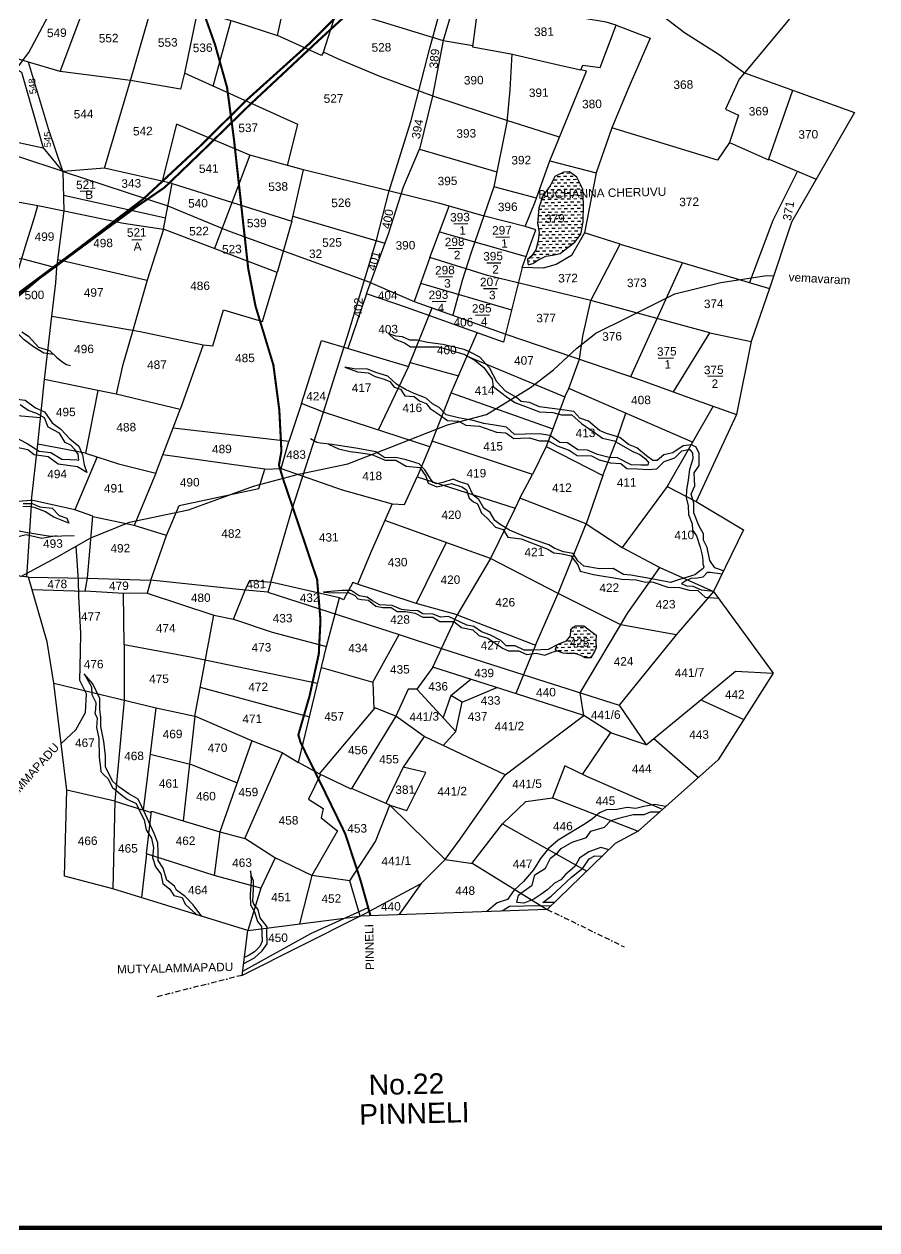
# Model space of a CAD drawing. Header units: millimetres. Extents: x 364796 to 377572, y 1836794 to 1850679.
# Drawn here: x 373506 to 375548, y 1836794 to 1839681 of the extents above; entities that cross this region are included whole.
import ezdxf

# ---------------------------------------------------------------- set-up
doc = ezdxf.new("R2010")
doc.units = ezdxf.units.MM
doc.linetypes.add('BORDER', pattern=[44.45, 12.7, -6.35, 12.7, -6.35, 0, -6.35])
doc.layers.add('BND', color=6, linetype='BORDER', lineweight=30)
for name, color, linetype in [('NALA', 4, 'Continuous'), ('ROAD', 1, 'Continuous'), ('ROADS', 50, 'Continuous'), ('SY.AREA', 7, 'Continuous'), ('TEXT', 7, 'Continuous'), ('WATER', 4, 'Continuous')]:
    doc.layers.add(name, color=color, linetype=linetype)
doc.styles.get("Standard").update_dxf_attribs({"font": 'arial.ttf', "height": 2.5})
pattern_1 = [(1.29095, (368861.6305, 1841909.4825), (7.545755, 7.893684), [7.72168, -7.72168])]

msp = doc.modelspace()

# ---------------------------------------------------------------- hatches: boundary and pattern name
at = {"layer": 'WATER'}
h = msp.add_hatch(dxfattribs=at)
h.set_pattern_fill('DASH', color=256, scale=2.432025, angle=1.2909, style=0)
h.set_pattern_definition(pattern_1)
h.paths.add_polyline_path([(374845.2, 1839249), (374843.6, 1839285.7), (374829.5, 1839315), (374812.3, 1839327.4), (374798.2, 1839327.1), (374777.2, 1839316.7), (374765.7, 1839293.8), (374747.2, 1839268.7), (374738.6, 1839241), (374735.2, 1839203.5), (374739.2, 1839183.1), (374736.9, 1839162.6), (374731, 1839140.6), (374721.4, 1839126.2), (374711.7, 1839117.5), (374711.9, 1839109.1), (374713.4, 1839104.9), (374724, 1839107.9), (374735.8, 1839115.9), (374755.4, 1839125.6), (374770.9, 1839128), (374789.9, 1839132), (374797.5, 1839138.5), (374824.6, 1839158.9), (374839, 1839178.3), (374844.7, 1839208.1)])
h = msp.add_hatch(dxfattribs=at)
h.set_pattern_fill('DASH', color=256, scale=2.432025, angle=1.2909, style=0)
h.set_pattern_definition(pattern_1)
h.paths.add_polyline_path([(374846.1, 1838240.3), (374833.2, 1838240.6), (374826.5, 1838240.4), (374820.4, 1838237.5), (374815, 1838230.7), (374814.2, 1838216.7), (374804.9, 1838204.7), (374782.7, 1838195.9), (374778.5, 1838184), (374780.3, 1838181.3), (374785.4, 1838179.2), (374796.6, 1838174.9), (374805, 1838174), (374810.1, 1838174.1), (374825.2, 1838174.5), (374839.3, 1838169.2), (374849.5, 1838163.8), (374862.9, 1838164.1), (374871.5, 1838178.9), (374875.8, 1838187.9), (374875.4, 1838203), (374875.6, 1838218.1)])
h.paths.add_polyline_path([(374807.5, 1838184.2), (374865, 1838185.5), (374864.3, 1838216.5), (374806.8, 1838215.2)], flags=24)

# ---------------------------------------------------------------- linework, layer by layer
at = {"const_width": 10}
msp.add_lwpolyline([(364800.9, 1850674), (377567.1, 1850674), (377567.1, 1836799.2), (364800.9, 1836799.2)], close=True, dxfattribs=at)
at = {"layer": 'BND', "linetype": 'ByBlock'}
msp.add_lwpolyline([(375371.8, 1839732.8), (375230.7, 1839564.9), (375494.2, 1839469.9), (375343.8, 1839206.9), (375290.9, 1839048.1), (375247.2, 1838921.5), (375211.5, 1838746.9), (375115.2, 1838538.1), (375228.6, 1838470.4), (375156.6, 1838322.4), (375299.6, 1838126.9), (375167.7, 1837919.4), (374976.5, 1837748.9), (374921.7, 1837719), (374758.6, 1837561.7), (374311, 1837545.5), (374028.1, 1837403.7), (374042.1, 1837510.7), (373718.2, 1837611.2), (373602.5, 1837640.9), (373608.7, 1837846.8), (373577.1, 1838102.9), (373561, 1838202.4), (373517, 1838356.7), (373460.4, 1838363.3)], dxfattribs=at)
at = {"layer": 'BND'}
for points in [[(374758.6, 1837561.7), (374942.7, 1837472.2)], [(374028.1, 1837403.7), (373821.2, 1837351.8)]]:
    msp.add_lwpolyline(points, dxfattribs=at)
at = {"layer": 'NALA'}
for points in [[(373576.9, 1838890.5), (373553.5, 1838893.1), (373528.5, 1838908.9), (373506.3, 1838925.5), (373490.9, 1838940.2)], [(373500.4, 1838944.5), (373516.3, 1838933.9), (373540.8, 1838907.9), (373567, 1838899.6), (373583.8, 1838884.2), (373596.3, 1838873.6), (373607.4, 1838866.3), (373617, 1838863.8)], [(375181, 1838372.5), (375160.3, 1838379.7), (375147.6, 1838396.9), (375141.7, 1838427.9), (375132.9, 1838445.8), (375132.5, 1838460.7), (375121.7, 1838480.5), (375110, 1838511.3), (375109.5, 1838534.6), (375103.2, 1838555.9), (375111.8, 1838576.1), (375111.4, 1838591), (375110.4, 1838607), (375122.3, 1838624.8), (375122.4, 1838653.3), (375115.5, 1838668.7), (375103.7, 1838674.2), (375084.4, 1838671.2), (375059.5, 1838654.5), (375038.2, 1838650.1), (375021.6, 1838636.8), (375011.9, 1838636.5), (374996.7, 1838647.9), (374973, 1838666.7), (374953.4, 1838674.7), (374932.2, 1838691.7), (374900.9, 1838701.4), (374883.9, 1838708.1), (374857.5, 1838730.8), (374836.6, 1838737.5), (374822, 1838754), (374800.5, 1838756.7), (374770.8, 1838761), (374740.2, 1838764.8), (374716, 1838775.3), (374696.5, 1838777.4), (374685.3, 1838787.5), (374659, 1838802.5), (374637.8, 1838824.7), (374620.8, 1838858.6), (374597.6, 1838884), (374577.2, 1838893.9), (374559.6, 1838902.5), (374508.7, 1838914.3), (374472.3, 1838918.7), (374446.9, 1838924.6), (374429.4, 1838924.2), (374412.4, 1838932.2), (374396.2, 1838933.8), (374379.1, 1838940), (374392.3, 1838927.4), (374417.2, 1838918.2), (374431.6, 1838908.8), (374469.2, 1838908.4), (374498.4, 1838908.4), (374559.1, 1838891), (374586, 1838876), (374607.1, 1838859), (374626.5, 1838831), (374629.5, 1838813.6), (374660.5, 1838789.7), (374680.9, 1838775.2), (374706.4, 1838765.4), (374740.2, 1838752.8), (374771.9, 1838751.6), (374792.8, 1838745.6), (374817.4, 1838746.1), (374840.6, 1838724.7), (374874.2, 1838701.5), (374890.6, 1838690.2), (374919.3, 1838683.7), (374944.9, 1838668.7), (374963.9, 1838658.2), (374980.3, 1838650.8), (374994.1, 1838640.7), (375000.8, 1838631.8), (374999.7, 1838625.3), (374982.8, 1838624.9), (374959.5, 1838626.3), (374926.7, 1838643.1), (374907.2, 1838643.3), (374879.2, 1838651.1), (374855, 1838661.5), (374832.3, 1838662.3), (374807.3, 1838678.6), (374788.5, 1838679.5), (374764.8, 1838696.4), (374740, 1838700.4), (374706.4, 1838699.6), (374680.4, 1838699), (374661.3, 1838716.1), (374632, 1838721.3), (374606.8, 1838725.3), (374581.4, 1838731.9), (374546.3, 1838738.9), (374516.3, 1838746), (374500.3, 1838763.7), (374483.9, 1838772.4), (374468.7, 1838785.7), (374440, 1838796.7), (374419, 1838806.6), (374398, 1838819), (374376.8, 1838838), (374348.1, 1838847.1), (374326.5, 1838855.6), (374300, 1838855), (374273.9, 1838859.6), (374304, 1838848.7), (374330, 1838846.7), (374346.4, 1838837.3), (374368.6, 1838831.3), (374381.6, 1838825.8), (374392.3, 1838811.8), (374407.3, 1838807), (374417.4, 1838791.6), (374440.1, 1838789.6), (374452.7, 1838779.5), (374469, 1838772.7), (374478.4, 1838760.6), (374500.1, 1838746.2), (374519.9, 1838731.8), (374546.5, 1838730.5), (374563.5, 1838721.1), (374596.6, 1838718.6), (374637.1, 1838704), (374659.8, 1838702.6), (374678.3, 1838688.7), (374694.5, 1838689.8), (374716.5, 1838690.3), (374740, 1838683.7), (374762, 1838683.5), (374782.4, 1838671.7), (374811.1, 1838661.3), (374830.1, 1838648.5), (374864.5, 1838647.3), (374882.9, 1838638), (374910.2, 1838630.9), (374934.9, 1838629.5), (374949.4, 1838617.5), (374974.1, 1838616.1), (375001.3, 1838614.8), (375020.7, 1838616.5), (375038.5, 1838634.4), (375064.2, 1838642.8), (375081.3, 1838659.3), (375096.2, 1838662.9), (375100, 1838663), (375106.7, 1838654.1), (375107, 1838640.5), (375099.2, 1838615.1), (375095.8, 1838590.4), (375092.5, 1838565.1), (375091.6, 1838548.2), (375096, 1838527.6), (375097.1, 1838507.5), (375105.4, 1838484.4), (375106.3, 1838469.5), (375115.8, 1838456.2), (375124.9, 1838429.2), (375129.8, 1838409.9), (375131.4, 1838397), (375131.6, 1838388.6), (375133.7, 1838382.2), (375131.8, 1838378.2), (375112.1, 1838362.9), (375075.4, 1838351.7), (375054.2, 1838344.1), (375017.1, 1838351.7), (374959.2, 1838362), (374941, 1838363.6), (374916.7, 1838377.9), (374883.6, 1838377.2), (374846.2, 1838383.6), (374832.3, 1838396.2), (374820.9, 1838414.1), (374797.5, 1838418.1), (374776.6, 1838425.4), (374762.1, 1838434.1), (374704.6, 1838454.8), (374668, 1838469.5), (374646.3, 1838483.3), (374633.1, 1838492.7), (374621.7, 1838511.9), (374606.5, 1838522.5), (374594.7, 1838542.9), (374581.5, 1838553.6), (374569.3, 1838578.6), (374548.4, 1838585.2), (374533.3, 1838591.4), (374508.9, 1838583.7), (374494.7, 1838580.8), (374485.6, 1838583.8), (374478.9, 1838592.7), (374465.4, 1838614.4), (374452.1, 1838628.4), (374420.8, 1838638), (374396.1, 1838643.3), (374369.5, 1838642.7), (374348.5, 1838657.1), (374305.5, 1838665.2), (374269.1, 1838670.9), (374243.7, 1838674.8), (374215.8, 1838678.1), (374206.7, 1838679.2), (374192.2, 1838688.6)], [(373470.6, 1838785.5), (373508.3, 1838780.9), (373533.4, 1838762.4), (373554.8, 1838752.6), (373573.2, 1838726.4), (373594, 1838711.8), (373615.7, 1838688.4), (373637.3, 1838670.5), (373646, 1838650.2), (373649.9, 1838626.3), (373656.5, 1838607.4), (373634.3, 1838621.2), (373587.7, 1838627.7), (373563.4, 1838644.9), (373530.4, 1838649.6), (373515.1, 1838662.2), (373489, 1838667.8)], [(373481.5, 1838693.8), (373513.3, 1838676.8), (373542.4, 1838659), (373569.8, 1838655.5), (373596.4, 1838639.4), (373616.3, 1838638.5), (373632, 1838638.2), (373637.5, 1838636.9), (373635.8, 1838651.9), (373627.4, 1838662.7), (373618.2, 1838673.4), (373604.4, 1838679.9), (373590.9, 1838702.1), (373563.3, 1838715.9), (373555.2, 1838738.2), (373536.6, 1838748.7), (373515.9, 1838755.8), (373496.4, 1838769.7)], [(374235.2, 1838675.8), (374258.9, 1838664.2), (374286.9, 1838657.7), (374306.4, 1838655.5), (374338.9, 1838650.4), (374370.9, 1838636.9), (374396.2, 1838637.5), (374420.5, 1838623.1), (374453.6, 1838619.4), (374467.7, 1838599), (374473.9, 1838582.3), (374494.2, 1838573.6), (374529.7, 1838581.6), (374553.8, 1838573), (374565.7, 1838566.2), (374571.9, 1838546.3), (374581.9, 1838537.4), (374591.7, 1838532.5), (374601.3, 1838510), (374615.2, 1838498), (374624.7, 1838488.1), (374634.7, 1838476.7), (374652.9, 1838471.3), (374664.4, 1838452.8), (374696.2, 1838448.9), (374759.7, 1838423.8), (374774.8, 1838415.1), (374794.2, 1838413), (374815.1, 1838408.2), (374831.8, 1838386.6), (374837.9, 1838371.8), (374869.2, 1838363.5), (374937.6, 1838352.1), (374971.3, 1838350.9), (374990.8, 1838345.5), (375012.2, 1838345.3), (375047.3, 1838332.9), (375075.2, 1838332.3), (375098.7, 1838325.7), (375119.4, 1838325.5), (375136.7, 1838309), (375167.9, 1838307)], [(373503.6, 1838533.2), (373525.4, 1838533.7), (373543.4, 1838525.2), (373572.9, 1838522.5), (373590.4, 1838504.4), (373608.3, 1838498), (373613.3, 1838486.5), (373577.5, 1838500.7), (373556, 1838514.6), (373532.5, 1838522.9), (373519.5, 1838526.1), (373503.1, 1838525.7)], [(373470.8, 1838473.1), (373514, 1838463.8), (373569.6, 1838455.5), (373596.2, 1838456.1), (373625.6, 1838456.7)], [(373583.9, 1838455.8), (373548.5, 1838449.5), (373510.7, 1838458.2), (373491.7, 1838453.7)], [(375156.6, 1838322.4), (375127.8, 1838326.3), (375108.2, 1838334.9), (375093.3, 1838335.3), (375082.8, 1838340.2), (375080.8, 1838342.7), (375088.5, 1838347.4), (375103.2, 1838354.9), (375117.5, 1838355.2), (375132.3, 1838357.5), (375142.4, 1838368.7), (375148.9, 1838368.9), (375177.3, 1838365.1)], [(374782.5, 1838195.2), (374760.9, 1838184.2), (374726.6, 1838182.4), (374703.5, 1838182.2), (374681.6, 1838192.9), (374660.3, 1838192.4), (374647.7, 1838205.6), (374620.9, 1838219.1), (374601.3, 1838225.8), (374583.1, 1838238.8), (374566.2, 1838242.5), (374550.8, 1838249.7), (374522.5, 1838262.9), (374503.2, 1838261), (374485.8, 1838268.8), (374460.4, 1838269.3), (374448.7, 1838276.5), (374429.3, 1838277.6), (374409.8, 1838279.8), (374387.2, 1838288.9), (374357.3, 1838290.9), (374339.9, 1838300.2), (374327.4, 1838309.2), (374308.3, 1838312.5), (374289.1, 1838324.9), (374267.1, 1838324.8), (374223.1, 1838321.2), (374247, 1838319.5), (374282.5, 1838320.3), (374298, 1838312.8), (374304.8, 1838305.5), (374313.8, 1838303.8), (374330.3, 1838302), (374348.5, 1838287.8), (374365.1, 1838284.1), (374385.2, 1838284.2), (374399.2, 1838275.2), (374419, 1838274.5), (374442.2, 1838270.7), (374461.1, 1838261.1), (374484.6, 1838261.6), (374501.6, 1838251.2), (374535.2, 1838251.2), (374553.1, 1838236.3), (374580.5, 1838230.6), (374594.6, 1838217.1), (374616.7, 1838211.3), (374651.3, 1838187.1), (374665.6, 1838181), (374689.5, 1838180.5), (374709.8, 1838171.6), (374732.4, 1838174.9), (374753.1, 1838170.5), (374770.4, 1838177.6), (374781.3, 1838180.8)], [(373931.9, 1837544.9), (373910.8, 1837572.6), (373891.9, 1837592.4), (373870.9, 1837607.8), (373866.3, 1837617.3), (373847.9, 1837631.8), (373839.4, 1837660.6), (373827.1, 1837678.8), (373827.1, 1837698.5), (373826.6, 1837720.8), (373817.7, 1837743.5), (373796.9, 1837789.1), (373779.4, 1837825.6), (373756.7, 1837838.2), (373732.6, 1837855.3), (373718.6, 1837868.1), (373701, 1837902.4), (373701.3, 1837929.6), (373696.6, 1837963.3), (373689.6, 1837999.6), (373689.5, 1838022), (373687.8, 1838039.1), (373687.2, 1838066.7), (373671, 1838101.8), (373649.8, 1838125.5), (373663.1, 1838101.6), (373667.7, 1838094.3), (373668.1, 1838075.9), (373677.7, 1838056.8), (373677.2, 1838040.5), (373675.7, 1838031.3), (373681.2, 1838019.6), (373679.1, 1837997.1), (373685.4, 1837970.5), (373686, 1837924.9), (373689.2, 1837901.7), (373689.8, 1837892), (373696.6, 1837883.4), (373706.5, 1837874.8), (373718, 1837853.6), (373740, 1837834.8), (373752.5, 1837825.9), (373774.3, 1837815), (373784, 1837794.5), (373793.6, 1837775.9), (373798.1, 1837752.3), (373811.3, 1837731.9), (373816.2, 1837708.8), (373813.7, 1837685.9), (373820.8, 1837663.7), (373833.5, 1837646.4), (373838, 1837623.3), (373855.4, 1837610), (373864.6, 1837594.9), (373884.4, 1837590.1), (373891.4, 1837574), (373903, 1837564.1), (373916.1, 1837552.1), (373920.1, 1837548.6)], [(375042.5, 1837807.8), (375016.3, 1837813), (374989.8, 1837807.7), (374971, 1837803.5), (374950.2, 1837805.3), (374925.7, 1837800.9), (374900.2, 1837800.3), (374884.2, 1837792.7), (374867.2, 1837778.4), (374849.8, 1837766.5), (374784.7, 1837727.6), (374761.7, 1837707.7), (374742.8, 1837683.1), (374726, 1837656.6), (374701.8, 1837628.7), (374678.9, 1837606.7), (374663.3, 1837585.6), (374638.6, 1837577), (374614.3, 1837556.5)], [(374906.8, 1837704.6), (374887, 1837709.8), (374858.4, 1837699.8), (374835.9, 1837683.9), (374825, 1837664.2), (374802.6, 1837645), (374791.5, 1837632), (374776.3, 1837624.3), (374759.9, 1837609.2), (374743.4, 1837597.5), (374726.2, 1837586.4), (374702.3, 1837576.4), (374686.2, 1837578.1), (374689.8, 1837595.6), (374701, 1837604.5), (374722.8, 1837619.8), (374728.9, 1837644.7), (374754.7, 1837660.6), (374766.2, 1837684.3), (374783.4, 1837696.8), (374791.8, 1837707.7), (374818.3, 1837722.3), (374852.9, 1837733.8), (374863.3, 1837748.8), (374895.9, 1837758.2), (374911, 1837774.6), (374938.9, 1837782.6), (374964.3, 1837789.2), (374990.4, 1837789.1), (375006.3, 1837794.9), (375028.5, 1837795.3)], [(374775.8, 1837578.3), (374748.5, 1837578.1), (374768.3, 1837593.3), (374793.2, 1837616.7), (374816.9, 1837638.6), (374843.8, 1837660.6), (374858.8, 1837682.4), (374872.7, 1837690.1), (374891.1, 1837689.4)], [(374031.8, 1837431.9), (374057.9, 1837445.5), (374075.9, 1837462.6), (374088.2, 1837479.5), (374087.6, 1837508.3), (374087.8, 1837519.7), (374071.1, 1837541.2), (374066.3, 1837561.2), (374056.3, 1837574.5), (374053.6, 1837581), (374055.5, 1837611), (374055.5, 1837629.8), (374050.9, 1837641.5), (374048.4, 1837653.7), (374049.4, 1837631), (374047.1, 1837596.8), (374048.5, 1837572.4), (374057.6, 1837555.5), (374065.1, 1837533), (374074.6, 1837520.9), (374075.4, 1837505.2), (374075.8, 1837485.3), (374070.4, 1837472.5), (374057.6, 1837459.9), (374045.1, 1837451.8), (374033.8, 1837446.5)], [(374650.5, 1837557.8), (374668.3, 1837569.6), (374703.8, 1837570.4), (374728.6, 1837571), (374767.3, 1837570.1)]]:
    msp.add_lwpolyline(points, dxfattribs=at)
at = {"layer": 'ROAD'}
for points in [[(373498.4, 1838358.9), (373584.8, 1838404.7), (373665.7, 1838451.5), (373758.2, 1838489.1), (373900, 1838518.5), (374005, 1838556.8), (374055, 1838574.7), (374163.2, 1838603.3), (374280.9, 1838628.8), (374381.5, 1838667.3), (374519.8, 1838721.7), (374613.4, 1838746.6), (374718.7, 1838811.4), (374773.5, 1838853.6), (374829.9, 1838905.6), (374874.8, 1838940.9), (374951.2, 1838978.9), (375064.1, 1839035.1), (375174.4, 1839062.4), (375278.7, 1839078.5), (375301.2, 1839079.1)], [(373594.9, 1837958.5), (373629.9, 1837991.9), (373653.2, 1838033.1), (373655.1, 1838077.7), (373639.8, 1838109.3), (373641.2, 1838178.1), (373642.1, 1838222.7), (373637.2, 1838311.6), (373636.3, 1838349.4), (373631.1, 1838431.5)], [(374029.5, 1837413.8), (374192.6, 1837503.7), (374329.9, 1837565.9)]]:
    msp.add_lwpolyline(points, dxfattribs=at)
at = {"layer": 'ROADS', "color": 40, "const_width": 5}
for points in [[(372191, 1837748.2), (372317.4, 1837936.2), (372478, 1838164.2), (372509.5, 1838202.7), (372627.5, 1838312.8), (372712.9, 1838391.6), (372907.3, 1838529.9), (372981.7, 1838580.6), (373129.8, 1838724), (373274.5, 1838879.2), (373433.9, 1838993.8), (373624.4, 1839135.1), (373792.1, 1839263.1), (373827.2, 1839295.7), (373923.7, 1839385.5), (374042, 1839502.3), (374187.7, 1839633.4), (374337.5, 1839782.4)], [(372191, 1837748.2), (372317.4, 1837936.2), (372478, 1838164.2), (372509.5, 1838202.7), (372627.5, 1838312.8), (372712.9, 1838391.6), (372907.3, 1838529.9), (372981.7, 1838580.6), (373129.8, 1838724), (373274.5, 1838879.2), (373433.9, 1838993.8), (373624.4, 1839135.1), (373792.1, 1839263.1), (373827.2, 1839295.7), (373923.7, 1839385.5), (374042, 1839502.3), (374187.7, 1839633.4), (374337.5, 1839782.4)], [(374312.2, 1839735.1), (374203.4, 1839634.9), (374046, 1839487.7), (373934.9, 1839379.2), (373842.3, 1839290), (373777.5, 1839245.8), (373542.4, 1839072.2), (373389.8, 1838943.8), (373312.6, 1838864.8), (373191.3, 1838756.2), (373109.1, 1838679.6), (372996.5, 1838603.1), (372949.8, 1838556.8), (372895.4, 1838565.5), (372821.4, 1838598.3), (372729.8, 1838591)], [(374335.4, 1837546.4), (374311.2, 1837632.5), (374274.8, 1837743.1), (374225, 1837845.5), (374168, 1837961.3), (374162.7, 1837979.5), (374189.7, 1838073.1), (374211.7, 1838173.3), (374215.7, 1838253.8), (374207.7, 1838351.2), (374169.2, 1838465.6), (374127.7, 1838587.6), (374116.2, 1838625.1), (374122.2, 1838659.2), (374117.1, 1838757.7), (374103, 1838864.9), (374060.1, 1839006.3), (374042.6, 1839096.9), (374008.4, 1839406.8), (373992.1, 1839529.4), (373963.5, 1839631.3), (373937.6, 1839704.3)]]:
    msp.add_lwpolyline(points, dxfattribs=at)
at = {"layer": 'SY.AREA'}
for points in [[(373777.1, 1839743.9), (373817, 1839933.2), (373962.5, 1839901.3), (373921.5, 1839713.7), (374014.5, 1839686.2), (374113, 1839654.1), (374167.2, 1839900.4), (374076.8, 1839931.9), (373987.3, 1839694.3)], [(374222.9, 1839614.4), (374271.9, 1839767.5), (374298.2, 1839857.2), (374221.4, 1839888), (374167.2, 1839900.4)], [(374222.8, 1838752), (374283.6, 1838944.4), (374349.8, 1839163.8), (374380.3, 1839281.7), (374432.8, 1839450.5), (374477.7, 1839624), (374559.4, 1839924)], [(374298.2, 1839857.2), (374387.5, 1839828.5), (374551.5, 1839786), (374509.4, 1839642.2), (374580.2, 1839629.8)], [(373487.7, 1839574.1), (373517.8, 1839613), (373603.8, 1839776), (373559.7, 1839777.9), (373500.3, 1839722.3), (373456.4, 1839658.9), (373430.7, 1839616.8)], [(373592.5, 1839568.2), (373665.5, 1839764.5)], [(373603.8, 1839776), (373815.9, 1839736.7), (373921.5, 1839713.7), (373890.4, 1839563.8), (373880.4, 1839525.6), (373760.5, 1839546.6), (373815.9, 1839736.7)], [(374924.1, 1839679.1), (374899.5, 1839685.8), (374770.4, 1839707.3), (374593.8, 1839735.2), (374579.9, 1839627.2), (374671.7, 1839610.3), (374799.2, 1839580.6), (374839.5, 1839571.9)], [(374988.6, 1839737.2), (375087.2, 1839661.6), (375170.4, 1839608.5), (375230.7, 1839564.9), (375217.9, 1839549.8), (375185.2, 1839477.6), (375216.3, 1839462.9), (375195.1, 1839398.2), (375288.4, 1839356), (375346.5, 1839523.2)], [(374256.6, 1839719.5), (374509.4, 1839642.2), (374484.2, 1839509), (374453, 1839381.9)], [(373959.1, 1839532.6), (374002, 1839689.9)], [(374764.6, 1839353.7), (374852.3, 1839568.5), (374839.5, 1839571.9), (374843.8, 1839582.8), (374885.6, 1839577.4), (374924.1, 1839679.1), (375005.4, 1839647.5), (374953.7, 1839530.5), (374913.3, 1839433.3)], [(374787.7, 1839410.3), (374662.3, 1839450.4), (374487.3, 1839507.9), (374360.4, 1839554.7), (374259, 1839597.7), (374222.9, 1839614.4), (374218.5, 1839606.2), (374113, 1839654.1)], [(373395.9, 1839420.1), (373449, 1839407.3), (373552, 1839384.8), (373599.7, 1839326.7), (373564.6, 1839430.6), (373517, 1839590), (373430.7, 1839616.8), (373420.1, 1839590.6)], [(373698.9, 1839336), (373760.5, 1839546.6), (373592.5, 1839568.2), (373517, 1839590)], [(374674.1, 1839609.8), (374669.1, 1839524.3), (374662, 1839446.5), (374631, 1839292), (374576.6, 1839134.3), (374554.6, 1839067.7), (374533, 1838984.2)], [(373487.7, 1839574.1), (373499.9, 1839566.4), (373552, 1839384.8)], [(374137, 1839342.6), (374161.3, 1839440.8), (373890.4, 1839563.8)], [(374705.7, 1839196.4), (374605.5, 1839222.6), (374501.6, 1839251.9), (374175.2, 1839332.1), (374046.7, 1839367.2), (373870.6, 1839441.5), (373836.9, 1839305.2)], [(375195.1, 1839398.2), (375166.1, 1839355.5), (374913.3, 1839433.3), (374875.7, 1839325.5)], [(373334, 1839292.7), (373449.9, 1839263.3), (373535.1, 1839247.7), (373601.8, 1839234), (373599.7, 1839328.3), (373493.2, 1839363.5), (373428.2, 1839374.8), (373383.7, 1839391.2)], [(374698.9, 1839098.5), (374653.8, 1838920.1), (374422, 1839002.6), (374326.2, 1839035.7), (374379, 1839181.7), (374414.3, 1839291.5), (374453, 1839381.9), (374638.2, 1839327.8)], [(374046.7, 1839367.2), (373962, 1839144)], [(374933, 1839154.5), (374848.2, 1839181.5), (374816.9, 1839127.4), (374780.2, 1839105.8), (374748.7, 1839096.9), (374698.9, 1839098.5), (374731.3, 1839188.8), (374705.7, 1839196.4), (374729.8, 1839255.7), (374764.6, 1839353.7), (374875.7, 1839325.5), (374848.2, 1839181.5)], [(375289.1, 1839358), (375402.8, 1839310)], [(373839.9, 1839190.5), (373860.9, 1839299.8), (373698.9, 1839336), (373599.7, 1839328.3), (373850.5, 1839246), (373992.9, 1839187), (374049.5, 1839166.6), (374327.7, 1839065.7), (374439.7, 1839017.4), (374659.7, 1838939.1), (374980.8, 1838829.6), (375115, 1838781.1), (375211.5, 1838746.9)], [(374147, 1839209.2), (374175.2, 1839332.1)], [(375358, 1839328.9), (375298.8, 1839211), (375242.8, 1839062.4)], [(373860.9, 1839299.8), (374147, 1839209.2), (374112.1, 1839086.8), (373839.9, 1839190.5)], [(373601, 1839272), (373845, 1839217.1)], [(374733, 1839264.8), (374631, 1839292)], [(373545.5, 1838738.2), (373462.5, 1838745.4), (373386.1, 1838761.8), (373456.4, 1838975.1), (373509.3, 1839149.5), (373532.9, 1839224.2), (373539, 1839246.9)], [(374477.4, 1839122.3), (374523.7, 1839245.7)], [(373285.8, 1839175.4), (373459.9, 1839123.4), (373503.4, 1839118.9), (373584.5, 1839098.1), (373601.8, 1839234), (373744.1, 1839204.8), (373839.9, 1839190.5), (373801, 1839068.5), (373765.7, 1838945.5), (373741.3, 1838862.7), (373726.6, 1838795), (373682.9, 1838803.9), (373554.7, 1838830), (373572.1, 1838982.4), (373582.1, 1839062.2), (373584.5, 1839098.1)], [(374149.8, 1839221.7), (374370.1, 1839157.1)], [(374500.5, 1839183.9), (374708.2, 1839124.6)], [(375106.7, 1838680.7), (374810.6, 1838809.1), (374836.3, 1838878.9), (374844, 1838933.8), (374862.7, 1839019.9), (374933, 1839154.5), (375290.9, 1839048.1)], [(375147.9, 1838941.8), (374862.7, 1839019.9), (374615.9, 1839079), (374477.4, 1839122.3), (374439.7, 1839017.4)], [(373586.9, 1839117.4), (373801, 1839068.5)], [(374958.7, 1838837.2), (375082.8, 1839109.9)], [(373934.8, 1838913.2), (373958.3, 1838910.7), (373983.4, 1838996.8), (374077.2, 1838968.9), (374112.1, 1839086.8)], [(374326.2, 1839035.7), (374281.4, 1838904.7)], [(374455.4, 1839060.9), (374673.3, 1838997.1)], [(373572.1, 1838982.4), (373783.8, 1838945.1), (373934.8, 1838913.2), (373879.6, 1838758.5), (373726.6, 1838795)], [(374426.7, 1838861.3), (374483.4, 1839001.8)], [(374170.5, 1838773.1), (374218, 1838923.6), (374426.7, 1838861.3), (374353.8, 1838709.2)], [(374482.9, 1838682.5), (374528.9, 1838798.7), (374591.2, 1838942.4)], [(375060.8, 1838800.7), (375147.9, 1838941.8), (375247.2, 1838921.5)], [(374430.6, 1838871), (374546.5, 1838839.2)], [(374567, 1838886.5), (374800.8, 1838789.1), (374810.6, 1838809.1)], [(373652.9, 1838653.9), (373539.2, 1838675.7), (373554.7, 1838830)], [(373682.9, 1838803.9), (373652.9, 1838653.9), (373732.2, 1838628.5), (373821.5, 1838606.1), (373879.6, 1838758.5)], [(374007.1, 1838256.7), (374100.3, 1838225.3), (374230.4, 1838191.3), (374261.3, 1838307.7), (374096.6, 1838345), (374146.8, 1838517.3), (374222.8, 1838752), (374170.5, 1838773.1), (374139.8, 1838681.9)], [(374528.9, 1838798.7), (374772, 1838712)], [(374800.8, 1838789.1), (374756.4, 1838670.3), (374723.4, 1838602.7)], [(374477.2, 1838669), (374222.8, 1838752)], [(374891.5, 1838600.4), (374925.7, 1838686.9), (374947.2, 1838749.9)], [(375155.7, 1838766.7), (375045.8, 1838573.8), (375115.2, 1838538.1)], [(374082.4, 1838615.7), (374121.9, 1838617.6), (374139.8, 1838681.9), (373862.7, 1838714.1)], [(373252, 1838569.3), (373468.8, 1838537.2), (373523.6, 1838541.5), (373539.2, 1838675.7)], [(374693.2, 1838546.2), (374723.4, 1838602.7), (374482.9, 1838682.5), (374446.9, 1838597.3)], [(374756.4, 1838670.3), (374891.5, 1838600.4), (374851.9, 1838484.4), (374938.2, 1838428.1), (375028.3, 1838380.6)], [(373681.2, 1838644.8), (373627.9, 1838518.1)], [(373846.7, 1838457.1), (373877.6, 1838528.8), (374068.1, 1838569.7), (374082.4, 1838615.7), (373838.1, 1838649.8)], [(373821.5, 1838606.1), (373770, 1838480.7), (373670.8, 1838501.2)], [(374121.9, 1838617.6), (374267.6, 1838566.2), (374387.2, 1838532.4), (374337, 1838418.6), (374304.2, 1838340.7), (374292.9, 1838344.5), (374270.5, 1838302.9), (374261.3, 1838307.7)], [(374387.2, 1838532.4), (374416.9, 1838530.7), (374446.9, 1838597.3), (374682.2, 1838522.5), (374622.5, 1838401.9), (374542.7, 1838266.6), (374444.6, 1838293.8), (374304.2, 1838340.7)], [(375045.8, 1838573.8), (374938.2, 1838428.1)], [(374730.5, 1838194.4), (374784.9, 1838318.3), (374851.9, 1838484.4), (374693.2, 1838546.2), (374682.2, 1838522.5)], [(373523.6, 1838541.5), (373511.6, 1838357.3)], [(373517, 1838356.7), (373658, 1838354.4), (373671, 1838502.9), (373627.9, 1838518.1), (373523.6, 1838541.5)], [(375067.5, 1838219.1), (374934.5, 1838242.7), (374784.9, 1838318.3), (374622.5, 1838401.9), (374369.9, 1838493.1)], [(373809.5, 1838349.7), (373846.7, 1838457.1), (373770, 1838480.7)], [(374516.5, 1838440.2), (374444.6, 1838293.8)], [(374658.1, 1837884.1), (374845.9, 1838026), (374837.7, 1838079.9), (374951.5, 1838271.3), (375028.3, 1838380.6), (375156.6, 1838322.4), (375067.5, 1838219.1), (374930.7, 1838050.3)], [(373525.3, 1838327.5), (373652.6, 1838323.8), (373658, 1838354.4), (373809.5, 1838349.7), (373801.1, 1838319), (373744.2, 1838317.8), (373652.6, 1838323.8)], [(373801.1, 1838319), (373960.2, 1838265.8), (374007.1, 1838256.7), (374035, 1838326.3), (373809.5, 1838349.7)], [(374035, 1838326.3), (374046.7, 1838350), (374096.6, 1838345), (374090, 1838321.5), (374035, 1838326.3)], [(374208.7, 1838102.3), (373904.7, 1838165.5), (373745.5, 1838195.4), (373744.2, 1838317.8)], [(374090, 1838321.5), (374404.5, 1838219.6), (374507.8, 1838185.4), (374700.2, 1838123.8), (374930.7, 1838050.3), (374995.9, 1837955.3), (374912.9, 1837983.9), (374845.9, 1838026), (374687.3, 1838077.3), (374484.7, 1838141.7), (374446.3, 1838089.1), (374426, 1838088.6), (374396, 1838024), (374345.7, 1838044.2), (374212.2, 1837885.9), (374162.8, 1837913.2), (374230.4, 1838191.3)], [(373810.9, 1837793), (373792, 1837799.1), (373822, 1838044.3), (373914.9, 1838024.1), (373960.2, 1838265.8)], [(374484.7, 1838141.7), (374542.7, 1838266.6), (374730.5, 1838194.4), (374683.6, 1838078.5)], [(374341.3, 1838106), (374404.5, 1838219.6)], [(373745.5, 1838195.4), (373745.5, 1838062.4), (373723.2, 1837820.9), (373792, 1837799.1)], [(374218.1, 1838140.9), (374341.3, 1838106), (374343.4, 1838041.4)], [(374527.9, 1838073.4), (374575.7, 1838112.8)], [(374995.9, 1837955.3), (375143.8, 1838077.8), (375209.1, 1838132), (375299.6, 1838126.9)], [(373577.1, 1838102.9), (373822, 1838044.3)], [(373927.9, 1838093.5), (374189.5, 1838023)], [(374446.3, 1838089.1), (374539.9, 1837987.4), (374509.6, 1837954)], [(374554.6, 1838057.7), (374638.1, 1838092.9)], [(374539.9, 1837987.4), (374554.6, 1838057.7), (374527.9, 1838073.4), (374509.1, 1838020.9)], [(375126.1, 1838063.2), (375229.4, 1838016.4)], [(374124.6, 1837936.1), (374051.3, 1837965.3), (373914.9, 1838024.1), (373887, 1837773.8), (373975, 1837747.4), (374034.7, 1837731.1)], [(374396, 1838024), (374289.2, 1837849.1), (374212.2, 1837885.9)], [(374464, 1837975.5), (374396, 1838024)], [(374051.3, 1837965.3), (373975, 1837747.4), (373961.1, 1837642.5), (373799.4, 1837694.7), (373811.3, 1837796.5), (373887, 1837773.8)], [(374514.4, 1837681), (374549.8, 1837729.5), (374658.1, 1837884.1), (374464, 1837975.5), (374413.9, 1837902)], [(374843.2, 1837884.4), (374910.7, 1837985.3)], [(375014.1, 1837970.4), (375120.5, 1837877.3)], [(374215.4, 1837884.3), (374187.1, 1837825.5), (374222, 1837803.3), (374217.4, 1837780.9), (374256.8, 1837749.3), (374195.2, 1837642.4), (374103.8, 1837687), (374034.7, 1837731.1), (374124.6, 1837936.1), (374162.8, 1837913.2)], [(373808.3, 1837933), (373907.1, 1837908.9), (374016, 1837864.5)], [(374456.7, 1837623.8), (374514.4, 1837681), (374381.7, 1837811), (374422.3, 1837798.7), (374468, 1837889), (374413.9, 1837902), (374372.4, 1837815)], [(375034.3, 1837800.5), (374853.1, 1837879.4), (374800.9, 1837905.7), (374771.2, 1837828.6)], [(374286.3, 1837630.2), (374347.1, 1837723.9), (374381.7, 1837811), (374290.3, 1837850.9)], [(373723.2, 1837820.9), (373608.7, 1837846.8)], [(373723.2, 1837820.9), (373718.2, 1837611.2)], [(374651.9, 1837766.5), (374707.5, 1837820.2), (374771.2, 1837828.6), (374976.5, 1837748.9)], [(374578, 1837671.8), (374651.9, 1837766.5), (374853.2, 1837652.9)], [(373799.4, 1837694.7), (373786.8, 1837590)], [(374107.4, 1837685.2), (374073.3, 1837612.2), (374042.1, 1837510.7), (374311, 1837545.5), (374286.3, 1837630.2), (374195.2, 1837642.4), (374165.7, 1837526.7)], [(374514.4, 1837681), (374580.5, 1837671.4), (374758.6, 1837561.7)], [(374073.3, 1837612.2), (373961.1, 1837642.5)], [(374311, 1837545.5), (374456.7, 1837623.8), (374403.6, 1837548.9)]]:
    msp.add_lwpolyline(points, dxfattribs=at)
at = {"layer": 'TEXT'}
for p, q in [((373640.2, 1839281.3), (373668.8, 1839282)), ((374534.7, 1839202.8), (374568.2, 1839203.5)), ((373764, 1839165), (373788, 1839165.5)), ((374635.2, 1839171.5), (374668.7, 1839172.3)), ((374521.9, 1839143.8), (374555.4, 1839144.6)), ((374613.9, 1839109.4), (374647.4, 1839110.1)), ((374498.6, 1839076), (374532.1, 1839076.8)), ((374606.1, 1839047.9), (374639.7, 1839048.6)), ((374483.1, 1839017), (374516.6, 1839017.8)), ((374586.7, 1838984.5), (374620.2, 1838985.2)), ((375024.6, 1838881.6), (375060.6, 1838882.4)), ((375143, 1838838.5), (375179, 1838839.3))]:
    msp.add_line(p, q, dxfattribs=at)
at = {"layer": 'WATER'}
for points in [[(374797.5, 1839138.5), (374824.6, 1839158.9), (374839, 1839178.3), (374844.7, 1839208.1), (374845.2, 1839249), (374843.6, 1839285.7), (374829.5, 1839315), (374812.3, 1839327.4), (374798.2, 1839327.1), (374777.2, 1839316.7), (374765.7, 1839293.8), (374747.2, 1839268.7), (374738.6, 1839241), (374735.2, 1839203.5), (374739.2, 1839183.1), (374736.9, 1839162.6), (374731, 1839140.6), (374721.4, 1839126.2), (374711.7, 1839117.5), (374711.9, 1839109.1), (374713.4, 1839104.9), (374724, 1839107.9), (374735.8, 1839115.9), (374755.4, 1839125.6), (374770.9, 1839128), (374789.9, 1839132)], [(374782.7, 1838195.9), (374804.9, 1838204.7), (374814.2, 1838216.7), (374815, 1838230.7), (374820.4, 1838237.5), (374826.5, 1838240.4), (374833.2, 1838240.6), (374846.1, 1838240.3), (374875.6, 1838218.1), (374875.4, 1838203), (374875.8, 1838187.9), (374871.5, 1838178.9), (374862.9, 1838164.1), (374849.5, 1838163.8), (374839.3, 1838169.2), (374825.2, 1838174.5), (374810.1, 1838174.1), (374805, 1838174), (374796.6, 1838174.9), (374785.4, 1838179.2), (374780.3, 1838181.3), (374778.5, 1838184)]]:
    msp.add_lwpolyline(points, close=True, dxfattribs=at)

# ---------------------------------------------------------------- texts
at = {"layer": 'TEXT'}
for s, height, rotation, p in [('549', 20.27, 1.2909, (373561.1, 1839649.8)), ('381', 20.27, 1.2909, (374727.5, 1839652.5)), ('552', 20.27, 1.2909, (373685.1, 1839637)), ('553', 20.27, 1.2909, (373826.7, 1839626.7)), ('536', 20.27, 1.2909, (373910.1, 1839614)), ('528', 20.27, 1.2909, (374338.3, 1839615)), ('389', 20.27, 84.5758, (374496.2, 1839574.3)), ('390', 20.27, 1.2909, (374559.3, 1839536.4)), ('548', 16.21, 94.5728, (373535.6, 1839514.4)), ('391', 20.27, 1.2909, (374714.9, 1839506.5)), ('368', 20.27, 1.2909, (375061.1, 1839525.8)), ('527', 20.27, 1.2909, (374223.6, 1839492.6)), ('380', 20.27, 1.2909, (374842.4, 1839479.4)), ('544', 20.27, 1.2909, (373625.1, 1839455.3)), ('369', 20.27, 1.2909, (375241.4, 1839462.1)), ('537', 20.27, 1.2909, (374019.3, 1839422.3)), ('394', 20.27, 79.9716, (374453.6, 1839405.1)), ('545', 16.21, 91.2909, (373570.7, 1839386.4)), ('542', 20.27, 1.2909, (373767, 1839414.5)), ('393', 20.27, 1.2909, (374541.4, 1839408.9)), ('370', 20.27, 1.2909, (375360.3, 1839406.7)), ('392', 20.27, 1.2909, (374673.1, 1839345)), ('541', 20.27, 1.2909, (373924.9, 1839324.6)), ('521', 20.27, 1.2909, (373630.7, 1839286.1)), ('343', 20.27, 1.2909, (373739.3, 1839289.2)), ('538', 20.27, 1.2909, (374091, 1839281.6)), ('395', 20.27, 1.2909, (374496.5, 1839295.1)), ('B', 20.3, 1.2909, (373652.6, 1839262.5)), ('526', 20.27, 1.2909, (374241.8, 1839242.8)), ('BUCHANNA CHERUVU', 20.267, 1.2909, (374737.3, 1839263.4)), ('372', 20.27, 1.2909, (375075.1, 1839245.1)), ('540', 20.27, 1.2909, (373899, 1839241.8)), ('400', 20.27, 79.9716, (374382.6, 1839189.5)), ('396', 20.27, 1.2909, (374640.7, 1839233.2)), ('371', 20.27, 79.9716, (375342.2, 1839209.2)), ('539', 20.27, 1.2909, (374039.7, 1839194.4)), ('393', 20.27, 1.2909, (374526.4, 1839208.4)), ('379', 20.27, 1.2909, (374753.6, 1839205.2)), ('499', 20.27, 1.2909, (373531.5, 1839161.7)), ('521', 20.27, 1.2909, (373752.5, 1839171.8)), ('522', 20.27, 1.2909, (373901.6, 1839175.1)), ('1', 20.3, 1.2909, (374548.1, 1839177)), ('297', 20.27, 1.2909, (374626.9, 1839177.1)), ('498', 20.27, 1.2909, (373671.8, 1839146.4)), ('A', 20.3, 1.2909, (373768.4, 1839138.6)), ('523', 20.27, 1.2909, (373980.2, 1839131.8)), ('525', 20.27, 1.2909, (374220, 1839147.7)), ('390', 20.27, 1.2909, (374395.8, 1839140.9)), ('298', 20.27, 1.2909, (374513.6, 1839149.4)), ('1', 20.3, 1.2909, (374648.6, 1839145.8)), ('32', 20.27, 1.2909, (374188.5, 1839121)), ('401', 20.27, 75.3316, (374347.3, 1839089)), ('2', 20.3, 1.2909, (374535.3, 1839118.1)), ('395', 20.27, 1.2909, (374605.6, 1839115)), ('298', 20.27, 1.2909, (374490.3, 1839081.6)), ('2', 20.3, 1.2909, (374627.2, 1839083.7)), ('486', 20.27, 1.2909, (373904, 1839043.9)), ('3', 20.3, 1.2909, (374512, 1839050.3)), ('207', 20.27, 1.2909, (374597.9, 1839053.5)), ('372', 20.27, 1.2909, (374785.1, 1839062.5)), ('373', 20.27, 1.2909, (374949.8, 1839051.3)), ('vemavaram', 20.27, 356.9088, (375336.2, 1839065.8)), ('500', 20.27, 1.2909, (373507.4, 1839022)), ('497', 20.27, 1.2909, (373649.3, 1839028)), ('404', 20.27, 1.2909, (374353.2, 1839021.3)), ('293', 20.27, 1.2909, (374474.8, 1839022.6)), ('3', 20.3, 1.2909, (374619.5, 1839022.2)), ('402', 20.27, 87.422, (374314.9, 1838978.6)), ('4', 20.3, 1.2909, (374496.5, 1838991.3)), ('295', 20.27, 1.2909, (374578.4, 1838990.1)), ('374', 20.27, 1.2909, (375133.9, 1839001.2)), ('406', 20.27, 1.2909, (374534.5, 1838956.9)), ('4', 20.3, 1.2909, (374600.1, 1838958.8)), ('377', 20.27, 1.2909, (374732.8, 1838967)), ('403', 20.27, 1.2909, (374354.4, 1838940.1)), ('376', 20.27, 1.2909, (374890.5, 1838923)), ('496', 20.27, 1.2909, (373626.2, 1838892.7)), ('485', 20.27, 1.2909, (374011.5, 1838871.1)), ('400', 20.27, 1.2909, (374494.8, 1838890.2)), ('375', 20.27, 1.2909, (375021.5, 1838887)), ('487', 20.27, 1.2909, (373800.9, 1838855.2)), ('407', 20.27, 1.2909, (374679.5, 1838865.2)), ('1', 20.3, 1.2909, (375039.7, 1838856.5)), ('375', 20.27, 1.2909, (375134, 1838842.8)), ('417', 20.27, 1.2909, (374290.7, 1838799.8)), ('414', 20.27, 1.2909, (374585.2, 1838793.3)), ('2', 20.3, 1.2909, (375152.5, 1838809.9)), ('424', 20.27, 1.2909, (374181.8, 1838779.7)), ('416', 20.27, 1.2909, (374412.1, 1838751.6)), ('408', 20.27, 1.2909, (374959.7, 1838770.5)), ('495', 20.27, 1.2909, (373582.5, 1838741.8)), ('488', 20.27, 1.2909, (373727.3, 1838705.4)), ('413', 20.27, 1.2909, (374826.9, 1838691.6)), ('489', 20.27, 1.2909, (373956.3, 1838653.2)), ('483', 20.27, 1.2909, (374133.9, 1838639.7)), ('415', 20.27, 1.2909, (374605.7, 1838659.6)), ('494', 20.27, 1.2909, (373561.8, 1838593.4)), ('418', 20.27, 1.2909, (374316.2, 1838588.7)), ('419', 20.27, 1.2909, (374565.6, 1838595.1)), ('491', 20.27, 1.2909, (373697.5, 1838559.2)), ('490', 20.27, 1.2909, (373879.3, 1838573.4)), ('412', 20.27, 1.2909, (374770.3, 1838560.3)), ('411', 20.27, 1.2909, (374925.5, 1838573.2)), ('420', 20.27, 1.2909, (374505.6, 1838495.6)), ('482', 20.27, 1.2909, (373978.5, 1838450.8)), ('431', 20.27, 1.2909, (374212.2, 1838441.7)), ('410', 20.27, 1.2909, (375063.4, 1838447.3)), ('493', 20.27, 1.2909, (373551.7, 1838426.7)), ('492', 20.27, 1.2909, (373713.1, 1838415.6)), ('421', 20.27, 1.2909, (374704.4, 1838406.6)), ('430', 20.27, 1.2909, (374377, 1838382.2)), ('478', 20.27, 1.2909, (373562.1, 1838329.9)), ('479', 20.27, 1.2909, (373709.7, 1838325.6)), ('481', 20.27, 1.2909, (374038.6, 1838329.8)), ('420', 20.27, 1.2909, (374503.4, 1838340.2)), ('422', 20.27, 1.2909, (374883.8, 1838321)), ('480', 20.27, 1.2909, (373905.6, 1838297)), ('432', 20.27, 1.2909, (374166.4, 1838297.2)), ('426', 20.27, 1.2909, (374634.7, 1838286)), ('423', 20.27, 1.2909, (375018.7, 1838281.4)), ('477', 20.27, 1.2909, (373642.5, 1838252.1)), ('433', 20.27, 1.2909, (374101.5, 1838248)), ('428', 20.27, 1.2909, (374382.9, 1838244.8)), ('474', 20.27, 1.2909, (373821.8, 1838224.1)), ('473', 20.27, 1.2909, (374051, 1838178.2)), ('434', 20.27, 1.2909, (374282.4, 1838176.7)), ('427', 20.27, 1.2909, (374599.6, 1838183.3)), ('425', 20.27, 1.2909, (374812.5, 1838189.8)), ('476', 20.27, 1.2909, (373649.2, 1838137.9)), ('435', 20.27, 1.2909, (374382.4, 1838125.5)), ('439', 20.27, 1.2909, (374584.3, 1838116.6)), ('424', 20.27, 1.2909, (374918.1, 1838144.7)), ('441/7', 20.27, 1.2909, (375064.1, 1838117.4)), ('475', 20.27, 1.2909, (373805.6, 1838102.8)), ('472', 20.27, 1.2909, (374043.2, 1838083.5)), ('436', 20.27, 1.2909, (374474.1, 1838084.7)), ('440', 20.27, 1.2909, (374732.2, 1838070.7)), ('442', 20.27, 1.2909, (375184.4, 1838065.4)), ('433', 20.27, 1.2909, (374599.6, 1838051)), ('471', 20.27, 1.2909, (374029, 1838007.3)), ('457', 20.27, 1.2909, (374225.1, 1838012.7)), ('441/3', 20.27, 1.2909, (374429, 1838012.2)), ('437', 20.27, 1.2909, (374568.6, 1838012.7)), ('441/6', 20.27, 1.2909, (374863.5, 1838016.4)), ('441/2', 20.27, 1.2909, (374632.9, 1837989.2)), ('467', 20.27, 1.2909, (373628.3, 1837949.8)), ('469', 20.27, 1.2909, (373838.2, 1837970.8)), ('443', 20.27, 1.2909, (375098.8, 1837969.3)), ('MUTYALAMMAPADU', 20.267, 48.4084, (373406.8, 1837740.5)), ('468', 20.27, 1.2909, (373746, 1837918.3)), ('470', 20.27, 1.2909, (373945.8, 1837937.6)), ('456', 20.27, 1.2909, (374281.9, 1837932.3)), ('455', 20.27, 1.2909, (374356.5, 1837910.3)), ('444', 20.27, 1.2909, (374961.5, 1837887.4)), ('461', 20.27, 1.2909, (373829, 1837852.3)), ('459', 20.27, 1.2909, (374019.6, 1837831.7)), ('381', 20.27, 1.2909, (374395.3, 1837837.7)), ('441/2', 20.27, 1.2909, (374495.9, 1837833.3)), ('441/5', 20.27, 1.2909, (374675.2, 1837851)), ('460', 20.27, 1.2909, (373918, 1837821.8)), ('445', 20.27, 1.2909, (374874.6, 1837810.9)), ('458', 20.27, 1.2909, (374115.8, 1837764)), ('453', 20.27, 1.2909, (374280.2, 1837744.7)), ('446', 20.27, 1.2909, (374772.7, 1837750.1)), ('466', 20.27, 1.2909, (373634.8, 1837715.1)), ('462', 20.27, 1.2909, (373869.2, 1837715.1)), ('465', 20.27, 1.2909, (373731.2, 1837696.9)), ('463', 20.27, 1.2909, (374004.5, 1837662.7)), ('441/1', 20.27, 1.2909, (374362, 1837666.6)), ('447', 20.27, 1.2909, (374676.2, 1837659.8)), ('464', 20.27, 1.2909, (373898.8, 1837597.4)), ('451', 20.27, 1.2909, (374097.9, 1837580.2)), ('452', 20.27, 1.2909, (374218.3, 1837576.7)), ('448', 20.27, 1.2909, (374538.8, 1837595.6)), ('440', 20.27, 1.2909, (374360.9, 1837557.9)), ('450', 20.27, 1.2909, (374090.6, 1837482.9)), ('PINNELI', 20.27, 91.2909, (374344.3, 1837416.6)), ('MUTYALAMMAPADU', 20.267, 1.2909, (373728.7, 1837407.9)), ('No.22', 48.64, 1.2909, (374331.6, 1837116.9)), ('PINNELI', 48.64, 1.2909, (374308.9, 1837046.2))]:
    msp.add_text(s, height=height, rotation=rotation, dxfattribs=at).set_placement(p)

doc.saveas('drawing.dxf')
